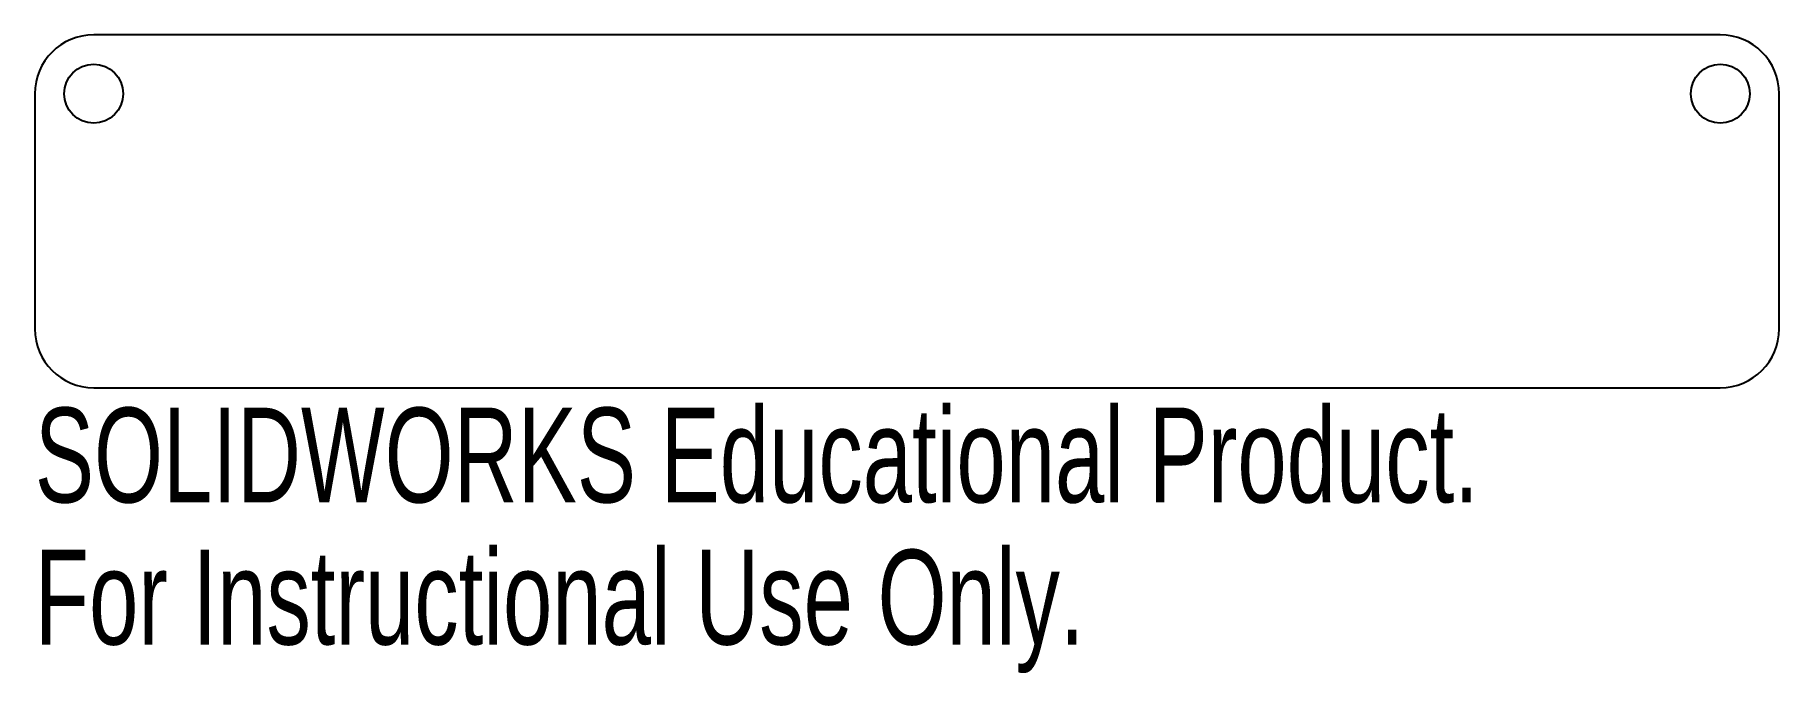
# Model space of a CAD drawing. Header units: millimetres. Extents: x -44.5 to 44.5, y -23.6 to 9.
import ezdxf

# ---------------------------------------------------------------- set-up
doc = ezdxf.new("R2010")
doc.units = ezdxf.units.MM
doc.styles.add('SLDTEXTSTYLE0', font='TXT', dxfattribs={"width": 0.7})

msp = doc.modelspace()

# ---------------------------------------------------------------- linework, layer by layer
at = {"color": 7, "linetype": 'Continuous', "lineweight": 25}
for p, q in [((41.5, 9), (-41.5, 9)), ((-44.5, 6), (-44.5, -6)), ((44.5, -6), (44.5, 6)), ((-41.5, -9), (41.5, -9))]:
    msp.add_line(p, q, dxfattribs=at)
for centre in [(-41.5, 6), (41.5, 6)]:
    msp.add_circle(centre, 1.5, dxfattribs=at)
for centre, start, end in [((-41.5, 6), 90, 180), ((41.5, 6), 0, 90), ((-41.5, -6), 180, 270), ((41.5, -6), 270, 0)]:
    msp.add_arc(centre, 3, start, end, dxfattribs=at)

# ---------------------------------------------------------------- texts
at = {"color": 7, "linetype": 'Continuous', "char_height": 4.83362, "attachment_point": 1, "style": 'SLDTEXTSTYLE0'}
for s, insert in [('SOLIDWORKS Educational Product.', (-44.5, -10.02)), ('For Instructional Use Only.', (-44.5, -17.27))]:
    msp.add_mtext(s, dxfattribs=dict(at, insert=insert))

doc.saveas('drawing.dxf')
